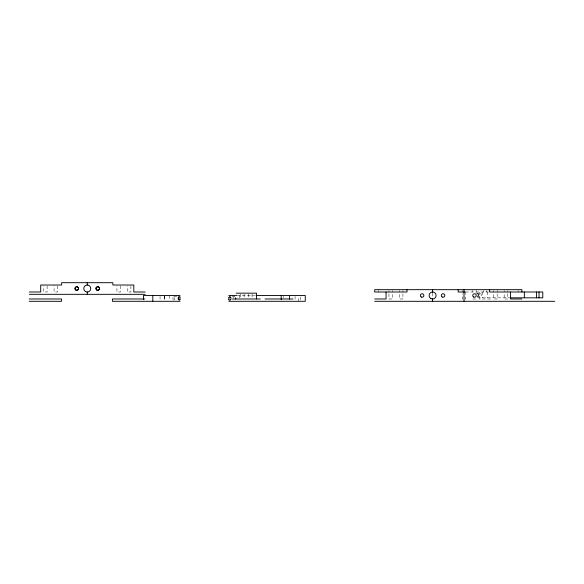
<?xml version="1.0" encoding="UTF-8"?>
<svg xmlns="http://www.w3.org/2000/svg" width="584" height="584" viewBox="0 0 584 584"><rect width="100%" height="100%" fill="white"/><g stroke="black" fill="none" stroke-linecap="round" stroke-linejoin="round"><path stroke-width="0.44" stroke-dasharray="2.92 2.19" d="M298.548 301.308L298.548 296.322M477.617 296.139L478.026 295.584A1.562 1.562 0 0 0 478.033 294.234M465.506 292L488.516 292M476.464 293.161L479.763 293.161M237.162 295.489L254.566 295.489M173.762 296.657L177.032 296.657M232.074 296.657L234.6 296.657M477.289 296.657L479.763 296.657M477.347 297.818L509.693 297.818M388.959 298.986L392.433 298.986L392.441 293.745M402.909 298.986L399.434 298.986L399.427 293.745M462.784 298.986L462.28 298.986L462.272 293.745M464.974 298.986L465.762 298.986L465.769 290.445M472.755 298.986L476.23 298.986M490.502 298.986L479.15 298.986L479.15 292M478.026 294.234L477.617 293.679A1.737 1.27 74.3 0 0 476.683 293.095M295.059 296.322L295.066 299.65M518.139 290.445L518.139 292M507.664 290.445L507.664 292M507.664 293.745L507.664 298.986L504.182 298.986L504.174 293.745M504.174 290.445L504.174 292M497.188 290.445L497.188 292M497.188 293.745L497.188 298.986L493.706 298.986L493.699 293.745M493.699 290.445L493.699 292M487.297 292L487.297 297.818M486.713 290.445L486.713 292M483.224 290.445L483.224 292M482.639 292L482.639 297.818M476.237 290.445L476.237 292M472.748 290.445L472.748 292M462.272 290.445L462.272 292M432.598 293.256L432.598 297.731M402.916 290.445L402.916 292M402.916 293.745L402.916 298.986M399.427 290.445L399.427 292M392.441 290.445L392.441 292M388.951 290.445L388.951 292M388.951 293.745L388.951 298.986M378.476 290.445L378.476 292M300.256 296.949L300.256 299.855M283.24 296.322L283.24 297.986M252.054 294.037L252.054 297.526M248.711 294.066L248.711 297.687M244.054 294.066L244.127 297.986M240.71 294.037L240.71 297.526M239.477 295.489L239.477 297.986M169.345 295.489L169.345 299.65M164.688 296.322L164.688 299.65M164.389 296.322L164.389 299.65M164.25 295.489L164.25 299.65M160.053 296.322L160.053 299.65M130.896 285.89L130.896 292L127.407 292L127.4 285.89M120.421 285.89L120.421 292L116.931 292L116.924 285.89M57.568 285.89L57.568 292L54.086 292L54.078 285.89M47.1 285.89L47.1 292L43.61 292L43.603 285.89M477.683 296.219A1.737 1.482 -56.7 0 1 477.471 296.395M173.441 300.023A1.745 0.876 -90 0 1 173.068 297.344A1.745 0.876 -90 0 1 174.455 297.344A1.745 0.876 -90 0 1 174.083 300.023M233.527 297.92A1.745 1.124 -90 0 1 234.293 296.723M481.004 295.913A1.745 1.511 -90 0 0 479.902 293.168A1.745 1.511 -90 0 0 478.398 295.643A1.745 1.511 -90 0 0 481.004 295.913"/><path stroke-width="0.88" d="M228.87 297.49L228.87 299.315M179.96 299.628L179.967 297.234M178.251 297.862L178.427 297.49M230.468 299.628L230.833 299.074A1.562 1.496 -90 0 0 230.87 297.709L230.519 297.234M29.339 292L40.697 292L40.697 285.014L61.641 285.014L61.641 282.692L112.851 282.692L112.851 285.014L133.802 285.014L133.802 292L145.16 292M464.762 292L458.199 292L458.199 289.671M236.213 293.161L256.551 293.161L256.551 298.986M29.339 294.329L145.16 294.329M180.003 295.489L143.46 295.489L143.46 299.65M228.819 295.489L236.673 295.489M255.974 295.489L305.271 295.489L305.271 301.308L228.819 301.308M510.452 297.818L542.784 297.818L542.784 292L489.626 292L489.626 289.671M29.2 298.986L61.502 298.986L61.502 301.308L29.2 301.308M144.722 298.986L112.413 298.986L112.413 301.308L180.003 301.308M232.417 298.986L260.347 298.986M265.005 298.986L292.934 298.986M374.687 298.986L386.046 298.986L386.046 292M521.928 298.986L510.577 298.986L510.577 292M374.687 301.308L554.8 301.308M178.397 299.263L178.251 298.942M539.01 292L539.01 297.818M536.426 292L536.426 297.818M524.352 292L524.352 297.818M521.928 292L521.928 289.671L374.687 289.671L374.687 292L406.99 292L406.99 289.671M464.017 289.671L464.017 301.308M432.598 289.671L432.598 292.358M432.598 298.628L432.598 301.308M289.511 295.489L289.511 299.132M281.189 295.489L281.189 299.65M152.811 295.489L152.811 301.308M87.25 282.692L87.25 285.014M87.25 292L87.25 294.329M179.93 299.599A1.737 0.759 71.4 0 1 178.507 299.205M178.288 298.92A1.482 1.277 87.1 0 1 178.273 297.877M178.251 297.263A1.737 1.146 -75.8 0 1 180.033 297.081M230.512 299.745A1.737 1.131 -67.8 0 1 228.782 299.373M229.125 297.672A1.737 0.803 78 0 1 229.585 296.599A1.737 0.803 78 0 1 230.446 297.219M235.644 297.76A1.745 1.124 -90 0 1 235.644 299.044M473.624 297A1.745 1.745 0 0 0 476.245 295.489A1.745 1.745 0 0 0 473.624 293.978A1.745 1.745 0 0 0 473.624 297M421.246 297A1.745 1.745 0 0 0 423.867 295.489A1.745 1.745 0 0 0 421.246 293.978A1.745 1.745 0 0 0 421.246 297M442.197 297A1.745 1.745 0 0 0 444.818 295.489A1.745 1.745 0 0 0 442.197 293.978A1.745 1.745 0 0 0 442.197 297M430.853 298.519A3.489 3.489 0 0 0 436.087 295.489A3.489 3.489 0 0 0 430.853 292.467A3.489 3.489 0 0 0 430.853 298.519M85.432 291.489A3.489 3.489 0 0 0 90.739 288.591A3.489 3.489 0 0 0 85.578 285.445A3.489 3.489 0 0 0 85.432 291.489M96.221 287.635A1.752 1.737 90 0 0 97.725 290.263A1.752 1.737 90 0 0 99.229 287.635A1.752 1.737 90 0 0 96.221 287.635M96.776 289.971A1.745 1.745 0 0 0 99.47 288.598A1.745 1.745 0 0 0 96.929 286.956A1.745 1.745 0 0 0 96.776 289.971M78.278 289.387A1.752 1.737 -90 0 0 76.774 286.759A1.752 1.737 -90 0 0 75.263 289.379A1.752 1.737 -90 0 0 78.278 289.387M75.898 290.022A1.745 1.745 0 0 0 78.519 288.511A1.745 1.745 0 0 0 75.898 286.999A1.745 1.745 0 0 0 75.898 290.022"/></g></svg>
